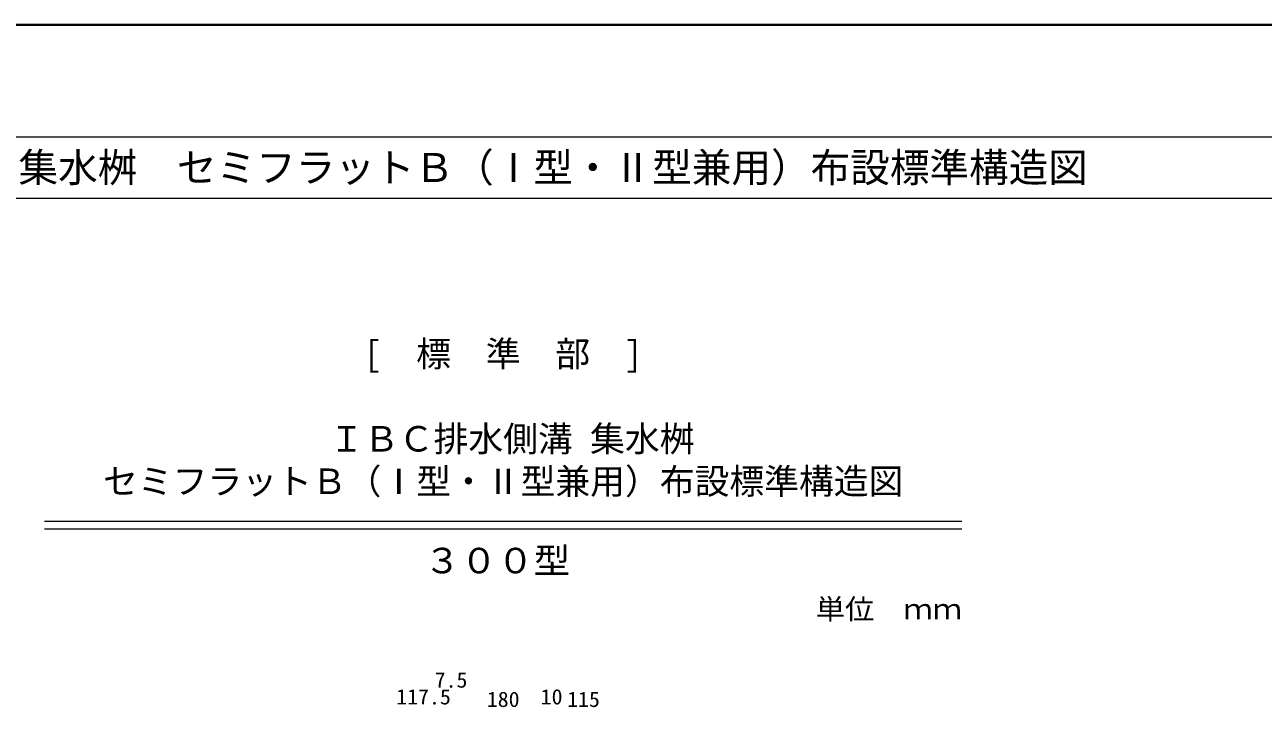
# Model space of a CAD drawing. Units: millimetres at full size; details may follow other scales. Extents: x 171976 to 209231, y 872007 to 885239.
# Drawn here: x 192624 to 195053, y 883348 to 884687 of the extents above; entities that cross this region are included whole.
import ezdxf
from ezdxf.enums import TextEntityAlignment as Align

# ---------------------------------------------------------------- set-up
doc = ezdxf.new("R2010")
doc.units = ezdxf.units.MM
doc.header["$LTSCALE"] = 40
for name, color, linetype, lineweight in [('0_2', 7, 'Continuous', 20), ('図枠', 7, 'Continuous', 5), ('寸法線', 7, 'Continuous', 13)]:
    doc.layers.add(name, color=color, linetype=linetype, lineweight=lineweight)
doc.layers.add('文字', color=7, linetype='Continuous')
doc.styles.add('ＭＳ ゴシック', font='')
doc.styles.add('ＭＳ 明朝', font='')
doc.styles.get('ＭＳ ゴシック').set_extended_font_data('MS Gothic')
doc.styles.get('ＭＳ 明朝').set_extended_font_data('MS Mincho')

msp = doc.modelspace()

# ---------------------------------------------------------------- linework, layer by layer
at = {"layer": '0_2'}
for p, q in [((192662.47, 883713.55), (194462.47, 883713.55)), ((192662.47, 883698.55), (194462.47, 883698.55))]:
    msp.add_line(p, q, dxfattribs=at)
at = {"layer": '図枠', "lineweight": 40}
msp.add_line((191612.47, 884687.22), (199412.47, 884687.22), dxfattribs=at)
at = {"layer": '図枠', "lineweight": 13}
for p, q in [((191912.47, 884467.22), (199112.47, 884467.22)), ((191912.47, 884347.22), (199112.47, 884347.22))]:
    msp.add_line(p, q, dxfattribs=at)

# ---------------------------------------------------------------- texts
at = {"layer": '図枠', "style": 'ＭＳ ゴシック'}
msp.add_text('\u3000ＩＢＣ排水側溝\u3000集水桝\u3000セミフラットＢ（Ⅰ型・Ⅱ型兼用）布設標準構造図\u3000', height=56.96, dxfattribs=at).set_placement((191912.47, 884407.22), align=Align.MIDDLE_LEFT)
at = {"layer": '寸法線', "style": 'ＭＳ 明朝', "width": 1.05}
for s, p in [('7.5', (193460.3, 883401.86)), ('117.5', (193406.3, 883368.97)), ('10', (193657.55, 883368.97)), ('180', (193562.55, 883363.97)), ('115', (193720.05, 883363.97))]:
    msp.add_text(s, height=30.02, dxfattribs=at).set_placement(p, align=Align.MIDDLE_CENTER)
at = {"layer": '文字', "style": 'ＭＳ 明朝'}
for s, p in [('[\u3000標\u3000準\u3000部\u3000]', (193289.55, 884066.68)), (' ＩＢＣ排水側溝 集水桝', (193187.17, 883900.01)), ('セミフラットＢ（Ⅰ型・Ⅱ型兼用）布設標準構造図', (192777.67, 883816.68))]:
    msp.add_text(s, height=50.04, dxfattribs=at).set_placement(p, align=Align.TOP_LEFT)
at = {"layer": '文字', "style": 'ＭＳ 明朝', "width": 1.05}
msp.add_text('３００型', height=50.04, dxfattribs=at).set_placement((193550.69, 883636.14), align=Align.MIDDLE_CENTER)
msp.add_text('単位\u3000ｍｍ', height=40.03, dxfattribs=at).set_placement((194462.47, 883509.02), align=Align.BOTTOM_RIGHT)

doc.saveas('drawing.dxf')
